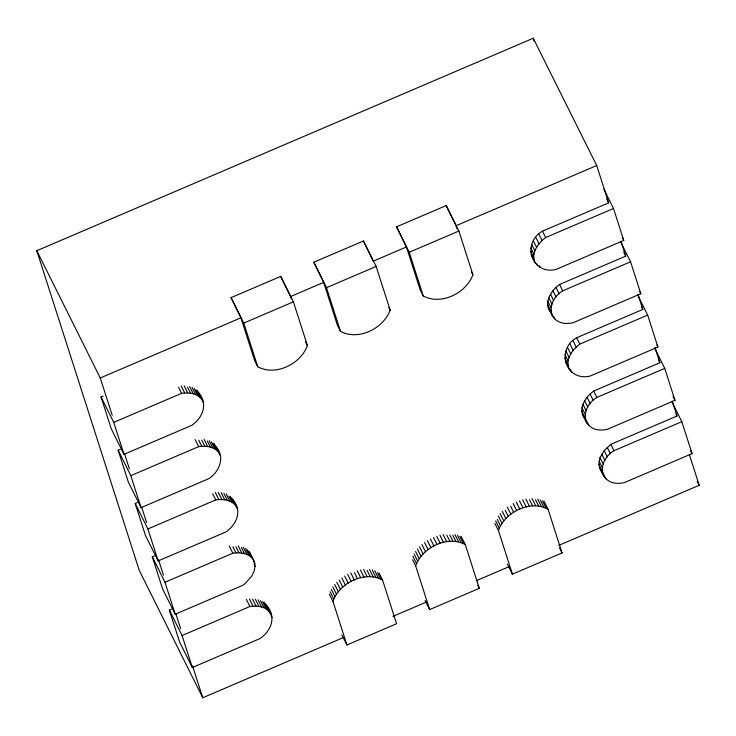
<?xml version="1.0" encoding="UTF-8"?>
<svg xmlns="http://www.w3.org/2000/svg" width="736" height="736" viewBox="0 0 736 736"><rect width="100%" height="100%" fill="white"/><g stroke="black" fill="none" stroke-linecap="round" stroke-linejoin="round"><path stroke-width="1.1" d="M603.851 189.143L613.502 208.49L623.751 240.47L555.901 269.505C531.512 275.126 521.447 242.898 542.478 231.168L608.672 202.842L596.712 165.536L533.25 38.244L36.8 250.709L139.288 570.464L202.75 697.756L343.234 637.634M535.532 263.332C530.104 253.791 538.145 243.174 545.652 237.535L613.502 208.49M550.795 311.816C542.846 302.772 551.586 290.168 559.562 284.464L625.747 256.128L620.972 241.206M630.577 261.786L640.826 293.765L572.976 322.8C548.587 327.897 544.005 302.34 562.727 290.821L630.577 261.786L620.936 242.438M637.505 294.713L647.662 315.082L657.91 347.061L590.06 376.096C565.68 381.717 555.606 349.48 576.638 337.75L642.832 309.424L638.048 294.501M569.692 369.923C564.273 360.382 572.304 349.766 579.812 344.117L647.662 315.082M585.626 419.189C576.628 410.311 585.396 396.851 593.722 391.046L659.916 362.719L655.132 347.797M664.746 368.377L674.986 400.347L607.145 429.392C582.756 434.488 578.165 408.922 596.896 397.412L664.746 368.377L654.589 348.008M604.072 475.208L600.686 470.148L598.828 464.352L600.042 457.617L604.182 450.69L610.797 444.342L676.991 416.015L672.216 401.092M681.821 421.673L692.07 453.643L624.22 482.678C599.831 487.784 595.249 462.217 613.971 450.708L681.821 421.673L672.18 402.325M248.915 551.273L254.5 562.129L255.061 566.481L254.095 571.228L251.684 576.104L245.631 583.087L243.082 585.194L175.232 614.229L162.536 588.772L152.288 556.793L154.376 555.901M346.923 644.994L332.92 601.294C339.508 582.875 364.697 570.372 382.564 580.042L396.575 623.742L346.923 644.994L341.854 634.809M429.668 609.583L415.665 565.883C422.252 547.464 447.442 534.962 465.308 544.631L479.311 588.331L429.668 609.583L425.095 600.42M512.412 574.172L498.401 530.472C504.997 512.054 530.187 499.551 548.044 509.22L562.056 552.92L512.412 574.172L507.334 563.988M307.409 345.552C300.766 363.952 275.66 376.427 257.766 366.795L254.592 360.428L240.93 317.796L231.067 297.638L280.71 276.396L293.397 301.852L307.409 345.552L305.596 341.918M390.154 310.141C383.511 328.541 358.404 341.016 340.501 331.384L337.327 325.018L323.665 282.385L313.803 262.228L363.446 240.985L376.142 266.441L390.154 310.141L388.792 307.409M472.889 274.73C466.256 293.13 441.14 305.606 423.246 295.973L420.072 289.607L406.41 246.974L396.548 226.817L446.191 205.574L458.887 231.03L472.889 274.73L471.528 271.998M112.194 415.224L100.262 377.991L240.93 317.796M291.272 298.733L290.573 296.553L323.665 282.385M406.41 246.974L373.308 261.142L363.446 240.985M457.102 229.006L456.053 225.731L596.712 165.536M257.766 366.795L243.754 323.095L293.397 301.852M340.501 331.384L326.499 287.684L376.142 266.441M423.246 295.973L409.244 252.273L458.887 231.03M198.361 392.141C208.187 403.834 203.164 417.321 191.838 425.316L123.988 454.351L111.292 428.895L101.044 396.916L103.132 396.023M123.988 454.351L113.74 422.372L181.59 393.337C188.95 392.251 198.26 393.254 202.428 400.292M215.952 446.458C225.428 457.268 219.484 471.463 208.914 478.612L141.073 507.647L128.377 482.181L118.128 450.211L120.216 449.319M141.073 507.647L130.824 475.668L198.665 446.632C206.034 445.547 215.344 446.55 219.503 453.588M233.036 499.753C242.512 510.563 236.569 524.759 225.998 531.898L158.148 560.933L145.461 535.477L135.212 503.507L137.301 502.614M158.148 560.933L147.899 528.963L215.749 499.928C223.109 498.833 232.429 499.845 236.587 506.874M175.232 614.229L164.984 582.259L232.834 553.214C239.623 552.267 247.664 552.92 252.466 558.403M266.69 605.323C276.515 617.007 271.492 630.494 260.158 638.489L192.317 667.524L179.621 642.068L169.372 610.089L171.46 609.196M192.317 667.524L182.068 635.545L249.909 606.51C257.278 605.424 266.588 606.436 270.747 613.465M392.877 616.391L426.678 601.928M476.33 580.676L509.073 566.665M558.716 545.422L699.2 485.291L689.292 454.388M532.358 256.974L533.71 258.529M566.518 363.556L568.551 365.893M606.666 198.821L608.672 202.842M622.224 237.415L623.751 240.47M623.751 252.108L625.747 256.128M639.814 291.723L640.826 293.765M641.332 306.406L642.832 309.424M656.889 345.018L657.91 347.061M658.407 359.702L659.916 362.719M672.962 396.281L674.986 400.347M675.988 414L676.991 416.015M690.552 450.588L692.07 453.643M697.148 481.188L699.2 485.291M542.478 231.168L545.652 237.535M538.899 234.223L542.073 240.58M559.562 284.464L562.727 290.821M535.863 237.507L539.037 243.874M533.444 240.948L536.618 247.314M555.984 287.509L559.158 293.876M531.714 244.444L534.888 250.801M576.638 337.75L579.812 344.117M552.938 290.803L556.112 297.169M530.73 247.885L533.904 254.242M539.341 265.714L540.252 267.536M530.5 251.178L533.674 257.545M536.654 263.847L537.556 265.668M531.052 254.233L534.226 260.599M550.528 294.244L553.702 300.61M573.059 340.805L576.233 347.171M548.798 297.73L551.972 304.097M593.722 391.046L596.896 397.412M570.023 344.098L573.197 350.465M547.805 301.171L550.979 307.538M547.584 304.474L550.758 310.84M553.739 317.142L554.64 318.964M548.136 307.528L552.616 316.627M567.603 347.539L570.777 353.906M590.143 394.1L593.317 400.467M565.874 351.026L569.048 357.392M610.797 444.342L613.971 450.708M587.107 397.394L590.281 403.76M564.889 354.467L568.063 360.833M564.668 357.77L567.842 364.127M570.363 369.527L571.725 372.26M565.211 360.824L568.385 367.19M584.688 400.835L587.862 407.201M607.228 447.396L610.402 453.762M582.958 404.322L586.132 410.688M604.182 450.69L607.356 457.056M581.974 407.762L585.138 414.129M581.744 411.056L584.918 417.422M586.537 421.001L588.8 425.546M582.296 414.12L586.776 423.218M601.772 454.13L604.937 460.488M600.042 457.617L603.216 463.984M599.049 461.058L602.223 467.424M598.828 464.352L602.002 470.718M604.974 477.029L605.884 478.842M599.38 467.415L603.86 476.514M456.053 225.731L446.191 205.574M543.987 501.078L548.044 509.22M542.524 500.857L546.075 507.987M540.261 499.873L543.821 507.003M537.749 499.164L541.31 506.294M535.523 499.753L538.577 505.862M559.516 547.832L562.056 552.92M532.1 498.585L535.661 505.715M396.548 226.817L409.244 252.273M529.552 499.744L532.597 505.853M525.89 499.146L529.442 506.276M522.67 499.854L526.231 506.984M519.45 500.83L523.002 507.96M516.258 502.062L519.809 509.183M513.139 503.525L516.69 510.655M510.646 506.239L513.691 512.348M507.306 507.104L510.858 514.234M505.181 510.177L508.226 516.286M502.274 511.354L505.825 518.475M500.14 513.654L503.7 520.784M498.309 516.046L501.869 523.167M497.315 519.496L500.36 525.605M495.65 520.922L499.201 528.043M494.85 523.342L498.401 530.472M461.242 536.489L465.308 544.631M459.779 536.268L463.33 543.398M457.525 535.284L461.076 542.414M455.014 534.575L458.565 541.705M452.787 535.164L455.832 541.273M477.793 585.276L479.311 588.331M449.871 535.017L452.916 541.126M313.803 262.228L326.499 287.684M446.816 535.155L449.862 541.264M443.146 534.557L446.697 541.687M439.935 535.265L443.486 542.395M436.706 536.24L440.257 543.37M433.513 537.473L437.064 544.594M430.394 538.936L433.955 546.066M427.404 540.629L430.956 547.759M424.562 542.515L428.122 549.645M421.93 544.566L425.482 551.696M419.529 546.765L423.08 553.886M417.404 549.065L420.955 556.195M290.573 296.553L280.71 276.396M415.573 551.457L419.124 558.578M414.064 553.886L417.616 561.016M412.905 556.333L416.456 563.454M412.611 559.774L415.665 565.883M379.012 572.912L382.564 580.042M377.55 572.7L380.595 578.809M374.78 570.694L378.332 577.824M372.269 569.986L375.82 577.116M369.536 569.554L373.088 576.684M367.126 570.428L370.171 576.536M231.067 297.638L243.754 323.095M363.566 569.544L367.117 576.674M360.41 569.968L363.961 577.098M357.19 570.676L360.741 577.806M354.476 572.663L357.521 578.781M350.768 572.884L354.329 580.005M347.659 574.347L351.21 581.477M344.66 576.04L348.211 583.17M341.826 577.926L345.377 585.056M339.186 579.977L342.737 587.107M336.784 582.176L340.345 589.297M334.659 584.476L338.21 591.606M332.828 586.868L336.38 593.989M331.329 589.297L334.88 596.427M330.16 591.735L333.721 598.865M329.369 594.164L332.92 601.294M200.21 396.134L203.265 402.242M197.165 390.374L201.222 398.526M196.135 389.841L199.686 396.971M194.267 388.516L197.828 395.646M192.114 387.44L195.666 394.57M189.686 386.63L193.237 393.76M187.533 387.118L190.578 393.226M217.295 449.429L220.34 455.538M214.25 443.67L218.307 451.821M213.21 443.136L216.77 450.257M184.175 385.848L187.726 392.978M211.352 441.812L214.903 448.932M209.19 440.735L212.75 447.865M181.157 385.885L184.718 393.015M207.276 440.947L210.321 447.056M178.544 387.228L181.59 393.337M204.111 439.392L207.662 446.522M234.379 502.725L237.424 508.834M231.831 497.987L235.391 505.108M230.294 496.423L233.846 503.553M201.765 440.156L204.81 446.274M228.942 496.119L231.987 502.228M226.274 494.031L229.825 501.152M198.748 440.202L201.793 446.31M223.845 493.221L227.406 500.342M195.114 439.502L198.665 446.632M221.186 492.688L224.747 499.818M249.605 552.028L254.5 562.129M253.442 561.182L254.969 564.236M247.379 549.718L250.93 556.848M218.334 492.439L221.886 499.56M254.04 564.438L255.061 566.481M245.511 548.394L249.062 555.524M243.358 547.317L246.91 554.447M215.326 492.476L218.877 499.597M241.436 547.529L244.481 553.638M212.704 493.819L215.749 499.928M238.271 545.983L241.822 553.104M268.539 609.307L271.584 615.416M265.484 603.557L269.551 611.699M269.008 611.423L270.02 613.456M271.032 615.489L272.053 617.532M263.948 601.993L268.014 610.144M235.925 546.747L238.97 552.856M262.596 601.689L266.147 608.819M260.434 600.613L263.985 607.743M232.907 546.784L235.962 552.892M258.014 599.803L261.565 606.933M229.273 546.094L232.834 553.214M255.355 599.27L258.906 606.4M252.494 599.021L256.054 606.151M249.486 599.058L253.037 606.188M246.358 599.38L249.909 606.51M36.8 250.709L100.262 377.991M101.044 396.916L113.74 422.372M118.128 450.211L130.824 475.668M135.212 503.507L147.899 528.963M152.288 556.793L164.984 582.259M169.372 610.089L182.068 635.545M533.25 38.244L534.299 41.529M124.485 453.56L129.398 468.887M141.68 507.214L146.593 522.542M158.525 559.774L163.438 575.11M175.729 613.438L180.642 628.765M192.574 665.997L202.75 697.756"/></g></svg>
